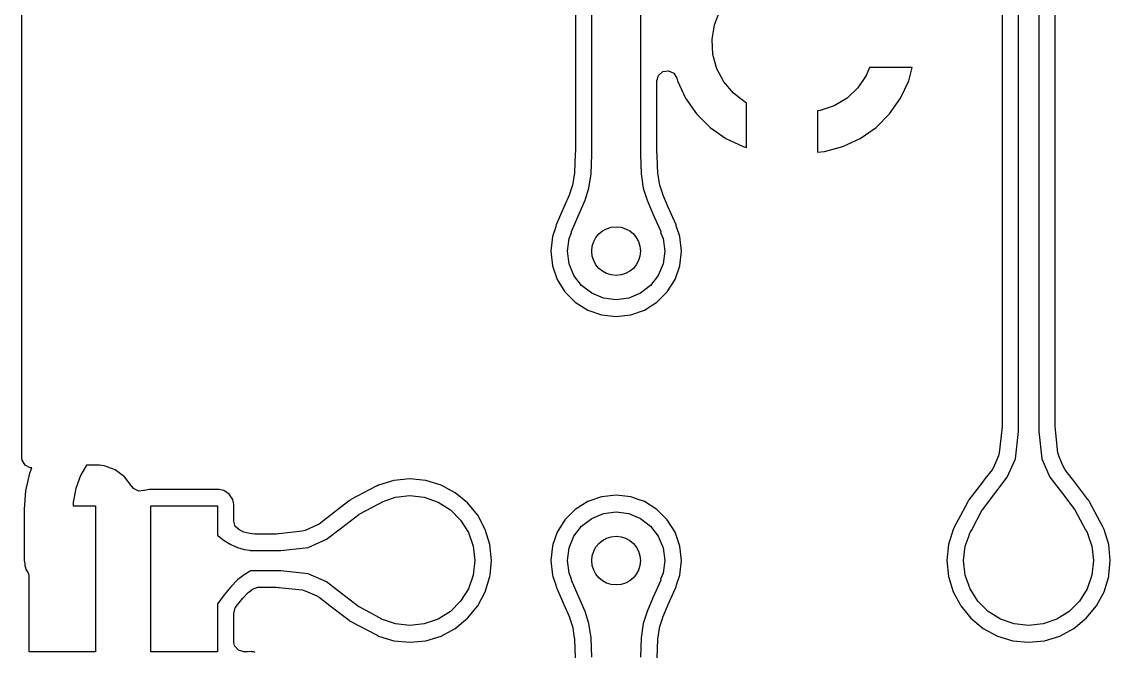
# Model space of a CAD drawing. Extents: x 3.95 to 6.43, y -4.85 to -2.37.
# Drawn here: x 3.949 to 4.477, y -3.957 to -3.651 of the extents above; entities that cross this region are included whole.
import ezdxf

# ---------------------------------------------------------------- set-up
doc = ezdxf.new("R2010")
doc.units = 0
doc.header["$MEASUREMENT"] = 0
doc.layers.add('BLACK', color=7, linetype='CONTINUOUS')

msp = doc.modelspace()

# ---------------------------------------------------------------- linework, layer by layer
at = {"layer": 'BLACK', "linetype": 'CONTINUOUS'}
for p, q in [((3.94884, -3.86237), (3.94884, -3.35163)), ((4.42419, -3.48731), (4.42419, -3.84737)), ((4.43209, -3.84954), (4.43209, -3.4872)), ((4.44193, -3.4872), (4.44193, -3.84953)), ((4.2173, -3.53733), (4.2173, -3.71369)), ((4.2252, -3.71537), (4.2252, -3.5372)), ((4.24882, -3.5372), (4.24882, -3.71537)), ((4.44982, -3.67014), (4.44982, -3.5622)), ((4.28468, -3.65246), (4.28736, -3.64574)), ((4.28351, -3.65961), (4.28468, -3.65246)), ((4.28391, -3.66683), (4.28351, -3.65961)), ((4.28584, -3.6738), (4.28391, -3.66683)), ((4.44982, -3.84738), (4.44982, -3.67014)), ((4.25671, -3.67972), (4.2575, -3.67704)), ((4.2575, -3.67704), (4.25961, -3.67521)), ((4.25961, -3.67521), (4.26238, -3.67481)), ((4.26238, -3.67481), (4.26492, -3.67597)), ((4.26492, -3.67597), (4.26643, -3.67832)), ((4.26643, -3.67832), (4.26646, -3.67844)), ((4.28923, -3.6802), (4.28584, -3.6738)), ((4.35831, -3.67709), (4.35425, -3.68308)), ((4.35985, -3.67323), (4.35831, -3.67709)), ((4.3806, -3.67323), (4.35985, -3.67323)), ((4.37888, -3.67966), (4.3806, -3.67323)), ((4.25671, -3.71367), (4.25671, -3.67972)), ((4.26646, -3.67844), (4.26679, -3.67966)), ((4.26679, -3.67966), (4.26679, -3.67967)), ((4.26679, -3.67967), (4.27072, -3.68809)), ((4.29392, -3.68571), (4.28923, -3.6802)), ((4.35425, -3.68308), (4.34899, -3.68806)), ((4.37494, -3.68809), (4.37888, -3.67967)), ((4.37888, -3.67967), (4.37888, -3.67966)), ((4.27072, -3.68809), (4.27606, -3.69571)), ((4.29968, -3.69009), (4.29392, -3.68571)), ((4.34899, -3.68806), (4.34279, -3.69179)), ((4.36961, -3.69571), (4.37494, -3.68809)), ((4.37494, -3.68809), (4.37494, -3.68809)), ((4.3002, -3.69033), (4.29968, -3.69009)), ((4.3002, -3.71196), (4.3002, -3.69033)), ((4.33593, -3.6941), (4.33465, -3.69424)), ((4.33465, -3.69424), (4.33465, -3.71425)), ((4.34279, -3.69179), (4.33593, -3.6941)), ((4.27606, -3.69571), (4.27606, -3.69571)), ((4.27606, -3.69571), (4.28263, -3.70229)), ((4.36303, -3.70229), (4.36961, -3.69571)), ((4.36961, -3.69571), (4.36961, -3.69571)), ((4.28263, -3.70229), (4.28263, -3.70229)), ((4.28263, -3.70229), (4.29025, -3.70762)), ((4.35542, -3.70762), (4.36303, -3.70229)), ((4.29025, -3.70762), (4.29868, -3.71155)), ((4.34699, -3.71155), (4.35542, -3.70762)), ((4.2171, -3.71515), (4.21681, -3.72389)), ((4.21717, -3.71481), (4.2171, -3.71515)), ((4.2171, -3.71515), (4.2171, -3.71515)), ((4.2173, -3.71369), (4.21717, -3.71481)), ((4.25683, -3.71476), (4.25671, -3.71367)), ((4.25692, -3.71515), (4.25683, -3.71476)), ((4.25712, -3.72126), (4.25692, -3.71515)), ((4.29868, -3.71155), (4.29868, -3.71155)), ((4.29868, -3.71155), (4.3002, -3.71196)), ((4.33465, -3.71425), (4.338, -3.71396)), ((4.338, -3.71396), (4.34699, -3.71155)), ((4.34699, -3.71155), (4.34699, -3.71155)), ((4.22488, -3.72477), (4.22518, -3.71541)), ((4.22518, -3.71541), (4.2252, -3.71537)), ((4.24882, -3.71537), (4.24883, -3.71541)), ((4.24883, -3.71541), (4.24913, -3.72477)), ((4.21679, -3.72418), (4.216, -3.72944)), ((4.21681, -3.72389), (4.21679, -3.72418)), ((4.22385, -3.73169), (4.22488, -3.72477)), ((4.24913, -3.72477), (4.24913, -3.72477)), ((4.24913, -3.72477), (4.25017, -3.73168)), ((4.2572, -3.72389), (4.25712, -3.72126)), ((4.25723, -3.72418), (4.2572, -3.72389)), ((4.25801, -3.72944), (4.25723, -3.72418)), ((4.21582, -3.73022), (4.21443, -3.73455)), ((4.216, -3.72944), (4.21582, -3.73022)), ((4.2582, -3.73022), (4.25801, -3.72944)), ((4.25959, -3.73455), (4.2582, -3.73022)), ((4.21434, -3.73478), (4.21171, -3.74086)), ((4.21443, -3.73455), (4.21434, -3.73478)), ((4.22197, -3.73752), (4.22385, -3.73169)), ((4.25017, -3.73168), (4.25017, -3.73169)), ((4.25017, -3.73169), (4.25204, -3.73752)), ((4.25967, -3.73478), (4.25959, -3.73455)), ((4.25959, -3.73455), (4.25959, -3.73455)), ((4.26102, -3.73789), (4.25967, -3.73478)), ((4.21171, -3.74086), (4.20795, -3.74952)), ((4.21913, -3.74408), (4.22197, -3.73752)), ((4.25204, -3.73752), (4.25204, -3.73752)), ((4.25204, -3.73752), (4.25489, -3.74408)), ((4.26231, -3.74086), (4.26102, -3.73789)), ((4.26607, -3.74951), (4.26231, -3.74086)), ((4.21537, -3.75274), (4.21913, -3.74408)), ((4.25489, -3.74408), (4.25865, -3.75274)), ((4.20773, -3.75046), (4.20609, -3.75515)), ((4.20782, -3.75014), (4.20773, -3.75046)), ((4.20795, -3.74952), (4.20782, -3.75014)), ((4.2662, -3.75012), (4.26607, -3.74951)), ((4.26621, -3.75019), (4.2662, -3.75012)), ((4.2663, -3.75049), (4.26621, -3.75019)), ((4.26793, -3.75515), (4.2663, -3.75049)), ((4.20609, -3.75515), (4.20529, -3.7622)), ((4.21339, -3.7622), (4.21419, -3.75609)), ((4.21419, -3.75609), (4.21541, -3.75314)), ((4.21537, -3.75309), (4.21537, -3.75274)), ((4.21537, -3.75274), (4.21537, -3.75274)), ((4.21541, -3.75314), (4.21537, -3.75309)), ((4.25865, -3.75309), (4.2586, -3.75314)), ((4.2586, -3.75314), (4.25983, -3.75609)), ((4.25865, -3.75274), (4.25865, -3.75309)), ((4.25983, -3.75609), (4.26063, -3.7622)), ((4.26872, -3.7622), (4.26793, -3.75515)), ((4.20529, -3.7622), (4.20529, -3.7622)), ((4.20529, -3.7622), (4.20609, -3.76926)), ((4.21419, -3.76832), (4.21339, -3.7622)), ((4.26063, -3.7622), (4.25983, -3.76832)), ((4.26793, -3.76926), (4.26872, -3.7622)), ((4.20609, -3.76926), (4.20609, -3.76926)), ((4.20609, -3.76926), (4.20843, -3.77597)), ((4.21655, -3.77402), (4.21419, -3.76832)), ((4.25983, -3.76832), (4.25747, -3.77402)), ((4.26558, -3.77597), (4.26793, -3.76926)), ((4.20843, -3.77597), (4.20843, -3.77597)), ((4.20843, -3.77597), (4.21221, -3.78198)), ((4.2203, -3.77891), (4.21655, -3.77402)), ((4.25747, -3.77402), (4.25371, -3.77891)), ((4.2618, -3.78198), (4.26558, -3.77597)), ((4.21221, -3.78198), (4.21221, -3.78198)), ((4.21221, -3.78198), (4.21723, -3.787)), ((4.2252, -3.78266), (4.2203, -3.77891)), ((4.23089, -3.78502), (4.2252, -3.78266)), ((4.24882, -3.78266), (4.24312, -3.78502)), ((4.25371, -3.77891), (4.24882, -3.78266)), ((4.25678, -3.787), (4.2618, -3.78198)), ((4.21723, -3.787), (4.21723, -3.787)), ((4.21723, -3.787), (4.22325, -3.79078)), ((4.23701, -3.78583), (4.23089, -3.78502)), ((4.24312, -3.78502), (4.23701, -3.78583)), ((4.25077, -3.79078), (4.25678, -3.787)), ((4.22325, -3.79078), (4.22325, -3.79078)), ((4.22325, -3.79078), (4.22325, -3.79078)), ((4.22325, -3.79078), (4.22995, -3.79312)), ((4.22995, -3.79312), (4.23701, -3.79392)), ((4.23701, -3.79392), (4.24407, -3.79312)), ((4.24407, -3.79312), (4.25077, -3.79078)), ((4.424, -3.84875), (4.42278, -3.85998)), ((4.42405, -3.84851), (4.424, -3.84875)), ((4.42419, -3.84737), (4.42402, -3.84851)), ((4.42402, -3.84851), (4.42405, -3.84851)), ((4.43061, -3.86284), (4.43204, -3.84962)), ((4.43204, -3.84962), (4.43209, -3.84954)), ((4.44193, -3.84953), (4.44197, -3.84962)), ((4.44197, -3.84962), (4.44341, -3.86284)), ((4.44999, -3.84854), (4.44982, -3.84738)), ((4.45001, -3.84871), (4.44998, -3.84854)), ((4.44998, -3.84854), (4.44999, -3.84854)), ((4.45001, -3.84873), (4.45001, -3.84871)), ((4.45002, -3.84875), (4.45001, -3.84873)), ((4.45124, -3.85998), (4.45002, -3.84875)), ((3.94899, -3.8636), (3.94884, -3.86237)), ((4.42239, -3.86143), (4.41991, -3.86711)), ((4.42278, -3.85998), (4.42239, -3.86143)), ((4.42668, -3.87182), (4.43061, -3.86284)), ((4.44341, -3.86284), (4.44341, -3.86284)), ((4.44341, -3.86284), (4.44733, -3.87182)), ((4.45151, -3.86102), (4.45124, -3.85998)), ((4.45162, -3.86143), (4.45151, -3.86102)), ((4.45319, -3.86501), (4.45162, -3.86143)), ((3.95042, -3.866), (3.94899, -3.8636)), ((3.95292, -3.86725), (3.95042, -3.866)), ((3.9527, -3.86979), (3.95368, -3.86717)), ((3.95368, -3.86717), (3.95292, -3.86725)), ((3.98019, -3.86594), (3.97726, -3.871)), ((3.98653, -3.86594), (3.98019, -3.86594)), ((3.98887, -3.8662), (3.98653, -3.86594)), ((3.99418, -3.86818), (3.98887, -3.8662)), ((3.99871, -3.87157), (3.99418, -3.86818)), ((4.4193, -3.86815), (4.41585, -3.87262)), ((4.41991, -3.86711), (4.4193, -3.86815)), ((4.4541, -3.86711), (4.45319, -3.86501)), ((4.45472, -3.86815), (4.4541, -3.86711)), ((4.45935, -3.87415), (4.45472, -3.86815)), ((3.95083, -3.87841), (3.9527, -3.86979)), ((3.97726, -3.871), (3.97498, -3.87728)), ((4.00231, -3.87638), (3.99871, -3.87157)), ((4.12929, -3.87338), (4.12186, -3.87564)), ((4.13701, -3.87262), (4.12929, -3.87338)), ((4.12929, -3.87338), (4.12929, -3.87338)), ((4.14473, -3.87338), (4.13701, -3.87262)), ((4.13701, -3.87262), (4.13701, -3.87262)), ((4.15215, -3.87564), (4.14473, -3.87338)), ((4.41585, -3.87262), (4.41467, -3.87415)), ((4.42108, -3.87909), (4.42668, -3.87182)), ((4.44733, -3.87182), (4.45294, -3.87909)), ((3.9502, -3.8872), (3.95083, -3.87841)), ((3.97498, -3.87728), (3.97382, -3.88386)), ((4.00233, -3.87637), (4.00231, -3.87638)), ((4.00302, -3.87726), (4.00233, -3.87637)), ((4.00552, -3.87851), (4.00302, -3.87726)), ((4.00785, -3.87826), (4.00552, -3.87851)), ((4.00786, -3.87829), (4.00785, -3.87826)), ((4.00821, -3.87822), (4.00786, -3.87829)), ((4.0083, -3.87821), (4.00821, -3.87822)), ((4.00834, -3.87819), (4.0083, -3.87821)), ((4.01064, -3.87774), (4.00834, -3.87819)), ((4.04448, -3.87774), (4.01064, -3.87774)), ((4.01064, -3.87774), (4.01064, -3.87774)), ((4.04678, -3.87819), (4.04448, -3.87774)), ((4.04448, -3.87774), (4.04448, -3.87774)), ((4.04939, -3.87994), (4.04678, -3.87819)), ((4.04678, -3.87819), (4.04678, -3.87819)), ((4.12073, -3.87619), (4.10846, -3.88267)), ((4.12104, -3.87606), (4.12073, -3.87619)), ((4.12127, -3.87595), (4.12104, -3.87606)), ((4.12186, -3.87564), (4.12127, -3.87595)), ((4.159, -3.87929), (4.15215, -3.87564)), ((4.41467, -3.87415), (4.40807, -3.88273)), ((4.4658, -3.88255), (4.45935, -3.87415)), ((3.97382, -3.88386), (3.97382, -3.88563)), ((4.05114, -3.88255), (4.04939, -3.87994)), ((4.05147, -3.88422), (4.05114, -3.88255)), ((4.05159, -3.88485), (4.05147, -3.88422)), ((4.10753, -3.88327), (4.10189, -3.88761)), ((4.10764, -3.8832), (4.10753, -3.88327)), ((4.10781, -3.88307), (4.10764, -3.8832)), ((4.10817, -3.88285), (4.10781, -3.88307)), ((4.10846, -3.88267), (4.10817, -3.88285)), ((4.12203, -3.88465), (4.12334, -3.88383)), ((4.12334, -3.88383), (4.12407, -3.88357)), ((4.12407, -3.88357), (4.12451, -3.88334)), ((4.12451, -3.88334), (4.12481, -3.88331)), ((4.12481, -3.88331), (4.13, -3.8815)), ((4.13, -3.8815), (4.13701, -3.88071)), ((4.13701, -3.88071), (4.14402, -3.8815)), ((4.14402, -3.8815), (4.15067, -3.88383)), ((4.15067, -3.88383), (4.15665, -3.88758)), ((4.165, -3.88422), (4.159, -3.87929)), ((4.16992, -3.89022), (4.165, -3.88422)), ((4.22325, -3.88363), (4.21723, -3.88741)), ((4.22995, -3.88128), (4.22325, -3.88363)), ((4.22325, -3.88363), (4.22325, -3.88363)), ((4.23701, -3.88049), (4.22995, -3.88128)), ((4.22995, -3.88128), (4.22995, -3.88128)), ((4.22995, -3.88128), (4.22995, -3.88128)), ((4.24407, -3.88128), (4.23701, -3.88049)), ((4.2482, -3.88273), (4.24407, -3.88128)), ((4.25077, -3.88363), (4.2482, -3.88273)), ((4.25678, -3.88741), (4.25077, -3.88363)), ((4.25077, -3.88363), (4.25077, -3.88363)), ((4.40748, -3.88366), (4.40284, -3.89243)), ((4.40765, -3.88336), (4.40748, -3.88366)), ((4.40771, -3.88327), (4.40765, -3.88336)), ((4.40788, -3.88301), (4.40771, -3.88327)), ((4.40807, -3.88273), (4.40788, -3.88301)), ((4.40807, -3.88273), (4.40807, -3.88273)), ((4.41459, -3.88753), (4.42108, -3.87909)), ((4.45294, -3.87909), (4.45943, -3.88753)), ((4.46594, -3.88273), (4.4658, -3.88255)), ((4.46614, -3.88301), (4.46594, -3.88273)), ((4.46637, -3.88336), (4.46614, -3.88301)), ((4.46654, -3.88366), (4.46637, -3.88336)), ((4.47302, -3.89592), (4.46654, -3.88366)), ((3.9502, -3.9122), (3.9502, -3.8872)), ((3.97382, -3.88563), (3.98465, -3.88563)), ((3.98465, -3.88563), (3.98465, -3.9565)), ((4.01142, -3.9565), (4.01142, -3.88563)), ((4.01142, -3.88563), (4.0437, -3.88563)), ((4.0437, -3.88563), (4.0437, -3.9001)), ((4.05159, -3.89302), (4.05159, -3.88485)), ((4.05159, -3.88485), (4.05159, -3.88485)), ((4.10189, -3.88761), (4.09896, -3.88987)), ((4.1124, -3.88975), (4.12203, -3.88465)), ((4.15665, -3.88758), (4.16163, -3.89257)), ((4.21723, -3.88741), (4.21221, -3.89243)), ((4.21723, -3.88741), (4.21723, -3.88741)), ((4.2252, -3.89175), (4.23089, -3.88939)), ((4.23089, -3.88939), (4.23701, -3.88858)), ((4.23701, -3.88858), (4.24312, -3.88939)), ((4.24312, -3.88939), (4.24882, -3.89175)), ((4.2618, -3.89243), (4.25678, -3.88741)), ((4.25678, -3.88741), (4.25678, -3.88741)), ((4.40946, -3.89723), (4.41455, -3.88759)), ((4.41455, -3.88759), (4.41459, -3.88753)), ((4.45943, -3.88753), (4.45947, -3.88759)), ((4.45947, -3.88759), (4.46456, -3.89723)), ((4.05238, -3.8957), (4.05159, -3.89302)), ((4.09296, -3.89449), (4.09191, -3.89511)), ((4.09896, -3.88987), (4.09296, -3.89449)), ((4.10389, -3.89628), (4.11233, -3.88979)), ((4.11233, -3.88979), (4.1124, -3.88975)), ((4.16163, -3.89257), (4.16538, -3.89854)), ((4.17358, -3.89706), (4.16992, -3.89022)), ((4.21221, -3.89243), (4.20843, -3.89844)), ((4.21221, -3.89243), (4.21221, -3.89243)), ((4.2203, -3.8955), (4.2252, -3.89175)), ((4.24882, -3.89175), (4.25371, -3.8955)), ((4.26558, -3.89844), (4.2618, -3.89243)), ((4.2618, -3.89243), (4.2618, -3.89243)), ((4.40284, -3.89243), (4.40095, -3.89601)), ((4.05449, -3.89753), (4.05238, -3.8957)), ((4.0559, -3.89818), (4.05449, -3.89753)), ((4.05657, -3.89843), (4.0559, -3.89818)), ((4.0579, -3.89882), (4.05657, -3.89843)), ((4.05866, -3.89898), (4.0579, -3.89882)), ((4.06047, -3.89921), (4.05866, -3.89898)), ((4.0607, -3.89926), (4.06047, -3.89921)), ((4.06072, -3.89921), (4.0607, -3.89926)), ((4.06182, -3.89939), (4.06072, -3.89921)), ((4.07218, -3.89939), (4.06182, -3.89939)), ((4.07335, -3.89923), (4.07218, -3.89939)), ((4.07351, -3.8992), (4.07335, -3.89924)), ((4.07335, -3.89924), (4.07335, -3.89923)), ((4.07354, -3.8992), (4.07351, -3.8992)), ((4.07355, -3.8992), (4.07354, -3.8992)), ((4.08478, -3.89798), (4.07355, -3.8992)), ((4.08623, -3.89759), (4.08478, -3.89798)), ((4.09191, -3.89511), (4.08623, -3.89759)), ((4.09662, -3.90188), (4.10389, -3.89628)), ((4.16538, -3.89854), (4.16771, -3.9052)), ((4.17583, -3.90448), (4.17358, -3.89706)), ((4.20843, -3.89844), (4.20632, -3.90448)), ((4.20843, -3.89844), (4.20843, -3.89844)), ((4.21655, -3.90039), (4.2203, -3.8955)), ((4.25371, -3.8955), (4.25747, -3.90039)), ((4.26793, -3.90515), (4.26558, -3.89844)), ((4.26558, -3.89844), (4.26558, -3.89844)), ((4.26558, -3.89844), (4.26558, -3.89844)), ((4.40044, -3.89706), (4.39819, -3.90448)), ((4.40055, -3.89686), (4.40044, -3.89706)), ((4.40044, -3.89706), (4.40044, -3.89706)), ((4.40068, -3.89654), (4.40055, -3.89686)), ((4.40069, -3.89655), (4.40068, -3.89654)), ((4.40086, -3.89618), (4.40069, -3.89655)), ((4.40095, -3.89601), (4.40086, -3.89618)), ((4.4063, -3.9052), (4.40813, -3.89998)), ((4.40813, -3.89974), (4.40815, -3.89971)), ((4.40813, -3.89998), (4.40813, -3.89974)), ((4.40815, -3.89971), (4.40837, -3.89927)), ((4.40837, -3.89927), (4.40863, -3.89854)), ((4.40863, -3.89854), (4.40946, -3.89723)), ((4.46456, -3.89723), (4.46538, -3.89854)), ((4.46538, -3.89854), (4.46564, -3.89927)), ((4.46564, -3.89927), (4.46587, -3.8997)), ((4.46587, -3.8997), (4.4659, -3.90001)), ((4.4659, -3.90001), (4.46771, -3.9052)), ((4.47315, -3.89623), (4.47302, -3.89592)), ((4.47326, -3.89646), (4.47315, -3.89623)), ((4.47358, -3.89706), (4.47326, -3.89646)), ((4.47583, -3.90448), (4.47358, -3.89706)), ((4.0437, -3.9001), (4.04372, -3.90009)), ((4.04372, -3.90009), (4.04406, -3.90018)), ((4.04406, -3.90018), (4.04407, -3.90018)), ((4.04407, -3.90018), (4.04693, -3.90243)), ((4.04693, -3.90243), (4.04693, -3.90243)), ((4.04693, -3.90243), (4.04693, -3.90244)), ((4.04693, -3.90244), (4.05016, -3.90445)), ((4.05016, -3.90445), (4.05339, -3.90592)), ((4.08764, -3.9058), (4.09662, -3.90188)), ((4.16771, -3.9052), (4.1685, -3.9122)), ((4.17659, -3.9122), (4.17583, -3.90448)), ((4.17583, -3.90448), (4.17583, -3.90448)), ((4.17583, -3.90448), (4.17583, -3.90448)), ((4.17583, -3.90448), (4.17583, -3.90448)), ((4.20609, -3.90515), (4.20529, -3.9122)), ((4.20632, -3.90448), (4.20609, -3.90515)), ((4.21419, -3.90609), (4.21655, -3.90039)), ((4.25747, -3.90039), (4.25983, -3.90609)), ((4.26872, -3.9122), (4.26793, -3.90515)), ((4.39819, -3.90448), (4.39743, -3.9122)), ((4.39819, -3.90448), (4.39819, -3.90448)), ((4.40551, -3.9122), (4.4063, -3.9052)), ((4.46771, -3.9052), (4.4685, -3.9122)), ((4.47659, -3.9122), (4.47583, -3.90448)), ((4.47583, -3.90448), (4.47583, -3.90448)), ((4.47583, -3.90448), (4.47583, -3.90448)), ((4.47583, -3.90448), (4.47583, -3.90448)), ((4.05339, -3.90592), (4.05339, -3.90592)), ((4.05339, -3.90592), (4.05339, -3.90592)), ((4.05339, -3.90592), (4.05661, -3.90687)), ((4.05661, -3.90687), (4.05944, -3.90723)), ((4.05944, -3.90723), (4.05953, -3.90728)), ((4.05953, -3.90728), (4.07433, -3.90728)), ((4.07433, -3.90728), (4.07443, -3.90724)), ((4.07443, -3.90724), (4.08764, -3.9058)), ((4.21339, -3.9122), (4.21419, -3.90609)), ((4.25983, -3.90609), (4.26063, -3.9122)), ((3.95045, -3.91355), (3.9502, -3.9122)), ((3.95051, -3.91491), (3.95045, -3.91355)), ((3.95084, -3.91566), (3.95051, -3.91491)), ((3.95099, -3.91647), (3.95084, -3.91566)), ((4.1685, -3.9122), (4.16771, -3.91921)), ((4.17589, -3.91926), (4.17659, -3.9122)), ((4.17659, -3.9122), (4.17659, -3.9122)), ((4.20529, -3.9122), (4.20609, -3.91926)), ((4.21419, -3.91832), (4.21339, -3.9122)), ((4.26063, -3.9122), (4.25983, -3.91832)), ((4.26793, -3.91926), (4.26872, -3.9122)), ((4.39743, -3.9122), (4.39743, -3.9122)), ((4.39743, -3.9122), (4.39819, -3.91993)), ((4.4063, -3.91921), (4.40551, -3.9122)), ((4.4685, -3.9122), (4.46771, -3.91921)), ((4.47589, -3.91926), (4.47659, -3.9122)), ((4.47659, -3.9122), (4.47659, -3.9122)), ((3.95171, -3.91763), (3.95099, -3.91647)), ((3.95226, -3.91888), (3.95171, -3.91763)), ((3.95236, -3.919), (3.95226, -3.91888)), ((3.95236, -3.9565), (3.95236, -3.919)), ((4.05661, -3.91903), (4.05339, -3.9216)), ((4.05962, -3.91726), (4.05661, -3.91903)), ((4.05661, -3.91903), (4.05661, -3.91903)), ((4.05971, -3.91719), (4.05962, -3.91726)), ((4.05973, -3.91713), (4.05971, -3.91719)), ((4.07435, -3.91713), (4.05973, -3.91713)), ((4.07443, -3.91717), (4.07435, -3.91713)), ((4.08764, -3.9186), (4.07443, -3.91717)), ((4.09662, -3.92253), (4.08764, -3.9186)), ((4.16771, -3.91921), (4.16538, -3.92587)), ((4.17358, -3.92735), (4.17583, -3.91993)), ((4.17583, -3.91993), (4.17589, -3.91926)), ((4.20609, -3.91926), (4.20632, -3.91993)), ((4.20632, -3.91993), (4.20772, -3.92392)), ((4.21541, -3.92127), (4.21419, -3.91832)), ((4.25983, -3.91832), (4.2586, -3.92127)), ((4.26629, -3.92395), (4.26793, -3.91926)), ((4.39819, -3.91993), (4.39819, -3.91993)), ((4.39819, -3.91993), (4.40044, -3.92735)), ((4.40863, -3.92587), (4.4063, -3.91921)), ((4.46771, -3.91921), (4.46538, -3.92587)), ((4.47358, -3.92735), (4.47583, -3.91993)), ((4.47583, -3.91993), (4.47589, -3.91926)), ((4.05016, -3.92485), (4.04693, -3.92877)), ((4.05339, -3.9216), (4.05016, -3.92485)), ((4.05016, -3.92485), (4.05016, -3.92485)), ((4.05339, -3.9216), (4.05339, -3.9216)), ((4.05891, -3.92755), (4.06072, -3.9261)), ((4.06072, -3.9261), (4.06331, -3.92505)), ((4.06331, -3.92505), (4.06381, -3.92502)), ((4.06381, -3.92502), (4.07217, -3.92502)), ((4.07217, -3.92502), (4.07331, -3.92519)), ((4.07331, -3.92519), (4.07331, -3.92516)), ((4.07331, -3.92516), (4.07355, -3.92521)), ((4.07355, -3.92521), (4.07355, -3.92521)), ((4.07355, -3.92521), (4.08478, -3.92643)), ((4.08478, -3.92643), (4.08623, -3.92682)), ((4.10389, -3.92813), (4.09662, -3.92253)), ((4.09662, -3.92253), (4.09662, -3.92253)), ((4.16538, -3.92587), (4.16163, -3.93184)), ((4.20772, -3.92392), (4.2078, -3.92422)), ((4.2078, -3.92422), (4.20795, -3.92489)), ((4.20795, -3.92489), (4.20795, -3.9249)), ((4.20795, -3.9249), (4.20809, -3.92521)), ((4.20809, -3.92521), (4.21171, -3.93355)), ((4.21536, -3.92132), (4.21541, -3.92127)), ((4.21537, -3.92167), (4.21536, -3.92132)), ((4.21913, -3.93033), (4.21537, -3.92167)), ((4.25865, -3.92167), (4.25489, -3.93033)), ((4.2586, -3.92127), (4.25865, -3.92131)), ((4.25865, -3.92131), (4.25865, -3.92167)), ((4.25865, -3.92167), (4.25865, -3.92167)), ((4.265, -3.92735), (4.26607, -3.92489)), ((4.26607, -3.92489), (4.2662, -3.92427)), ((4.2662, -3.92427), (4.26629, -3.92395)), ((4.41238, -3.93184), (4.40863, -3.92587)), ((4.46538, -3.92587), (4.46163, -3.93184)), ((4.04693, -3.92877), (4.04398, -3.93297)), ((4.04693, -3.92877), (4.04693, -3.92877)), ((4.05343, -3.9336), (4.05609, -3.93037)), ((4.05609, -3.93037), (4.05624, -3.9302)), ((4.05624, -3.9302), (4.05869, -3.92774)), ((4.05869, -3.92774), (4.05891, -3.92755)), ((4.08623, -3.92682), (4.09191, -3.9293)), ((4.09191, -3.9293), (4.09296, -3.92992)), ((4.09296, -3.92992), (4.09896, -3.93454)), ((4.11233, -3.93462), (4.10389, -3.92813)), ((4.16992, -3.93419), (4.17358, -3.92735)), ((4.22197, -3.93689), (4.21913, -3.93033)), ((4.25489, -3.93033), (4.25204, -3.93689)), ((4.26231, -3.93355), (4.265, -3.92735)), ((4.40044, -3.92735), (4.40375, -3.93355)), ((4.46992, -3.93419), (4.47358, -3.92735)), ((4.04398, -3.93297), (4.0437, -3.93315)), ((4.0437, -3.93315), (4.0437, -3.9565)), ((4.05159, -3.93777), (4.05238, -3.93509)), ((4.05238, -3.93509), (4.0525, -3.93492)), ((4.0525, -3.93492), (4.05332, -3.93375)), ((4.05332, -3.93375), (4.05343, -3.9336)), ((4.09896, -3.93454), (4.1063, -3.94019)), ((4.1124, -3.93466), (4.11233, -3.93462)), ((4.11789, -3.93757), (4.1124, -3.93466)), ((4.15665, -3.93683), (4.15067, -3.94058)), ((4.16163, -3.93184), (4.15665, -3.93683)), ((4.165, -3.94019), (4.16992, -3.93419)), ((4.21171, -3.93355), (4.21434, -3.93963)), ((4.22385, -3.94272), (4.22197, -3.93689)), ((4.25204, -3.93689), (4.25017, -3.94272)), ((4.25204, -3.93689), (4.25204, -3.93689)), ((4.25967, -3.93963), (4.26231, -3.93355)), ((4.40375, -3.93355), (4.4041, -3.93419)), ((4.4041, -3.93419), (4.40902, -3.94019)), ((4.41737, -3.93683), (4.41238, -3.93184)), ((4.42334, -3.94058), (4.41737, -3.93683)), ((4.45665, -3.93683), (4.45067, -3.94058)), ((4.46163, -3.93184), (4.45665, -3.93683)), ((4.465, -3.94019), (4.46992, -3.93419)), ((4.05159, -3.95152), (4.05159, -3.93777)), ((4.1063, -3.94019), (4.10753, -3.94114)), ((4.10753, -3.94114), (4.10781, -3.94134)), ((4.10781, -3.94134), (4.10811, -3.94153)), ((4.10811, -3.94153), (4.10817, -3.94156)), ((4.10817, -3.94156), (4.10846, -3.94174)), ((4.10846, -3.94174), (4.11242, -3.94383)), ((4.12203, -3.93976), (4.11789, -3.93757)), ((4.12334, -3.94058), (4.12203, -3.93976)), ((4.12407, -3.94084), (4.12334, -3.94058)), ((4.12451, -3.94107), (4.12407, -3.94084)), ((4.12455, -3.94109), (4.12451, -3.94107)), ((4.12478, -3.94109), (4.12455, -3.94109)), ((4.13, -3.94291), (4.12478, -3.94109)), ((4.15067, -3.94058), (4.14402, -3.94291)), ((4.159, -3.94511), (4.165, -3.94019)), ((4.21434, -3.93963), (4.21443, -3.93986)), ((4.21443, -3.93986), (4.21582, -3.94419)), ((4.2582, -3.94419), (4.25959, -3.93986)), ((4.25959, -3.93986), (4.25967, -3.93963)), ((4.40902, -3.94019), (4.41502, -3.94511)), ((4.43, -3.94291), (4.42334, -3.94058)), ((4.45067, -3.94058), (4.44402, -3.94291)), ((4.459, -3.94511), (4.465, -3.94019)), ((4.11242, -3.94383), (4.12081, -3.94826)), ((4.13701, -3.9437), (4.13, -3.94291)), ((4.14402, -3.94291), (4.13701, -3.9437)), ((4.15215, -3.94877), (4.159, -3.94511)), ((4.21582, -3.94419), (4.216, -3.94497)), ((4.216, -3.94497), (4.21653, -3.94852)), ((4.22488, -3.94964), (4.22385, -3.94272)), ((4.25017, -3.94272), (4.24913, -3.94964)), ((4.25017, -3.94272), (4.25017, -3.94272)), ((4.25723, -3.95023), (4.25801, -3.94497)), ((4.25801, -3.94497), (4.2582, -3.94419)), ((4.41502, -3.94511), (4.42186, -3.94877)), ((4.43701, -3.9437), (4.43, -3.94291)), ((4.44402, -3.94291), (4.43701, -3.9437)), ((4.45215, -3.94877), (4.459, -3.94511)), ((4.05204, -3.95358), (4.05159, -3.95152)), ((4.12081, -3.94826), (4.12098, -3.94835)), ((4.12098, -3.94835), (4.1211, -3.94841)), ((4.1211, -3.94841), (4.1211, -3.94841)), ((4.1211, -3.94841), (4.12135, -3.94852)), ((4.12135, -3.94852), (4.12135, -3.94853)), ((4.12135, -3.94853), (4.12166, -3.94866)), ((4.12166, -3.94866), (4.12186, -3.94877)), ((4.12186, -3.94877), (4.12929, -3.95102)), ((4.12929, -3.95102), (4.12929, -3.95102)), ((4.12929, -3.95102), (4.12929, -3.95102)), ((4.12929, -3.95102), (4.13701, -3.95179)), ((4.13701, -3.95179), (4.14473, -3.95102)), ((4.13701, -3.95179), (4.13701, -3.95179)), ((4.13701, -3.95179), (4.13701, -3.95179)), ((4.14473, -3.95102), (4.15215, -3.94877)), ((4.14473, -3.95102), (4.14473, -3.95102)), ((4.14473, -3.95102), (4.14473, -3.95102)), ((4.14473, -3.95102), (4.14473, -3.95102)), ((4.21653, -3.94852), (4.21679, -3.95023)), ((4.21679, -3.95023), (4.21681, -3.95052)), ((4.21681, -3.95052), (4.2171, -3.95926)), ((4.22518, -3.959), (4.22488, -3.94964)), ((4.22488, -3.94964), (4.22488, -3.94964)), ((4.24913, -3.94964), (4.24883, -3.959)), ((4.24913, -3.94964), (4.24913, -3.94964)), ((4.25692, -3.95926), (4.2572, -3.95052)), ((4.2572, -3.95052), (4.25723, -3.95023)), ((4.42186, -3.94877), (4.42929, -3.95102)), ((4.42929, -3.95102), (4.42929, -3.95102)), ((4.42929, -3.95102), (4.42929, -3.95102)), ((4.42929, -3.95102), (4.43701, -3.95179)), ((4.43701, -3.95179), (4.44473, -3.95102)), ((4.43701, -3.95179), (4.43701, -3.95179)), ((4.43701, -3.95179), (4.43701, -3.95179)), ((4.44473, -3.95102), (4.45215, -3.94877)), ((4.44473, -3.95102), (4.44473, -3.95102)), ((4.44473, -3.95102), (4.44473, -3.95102)), ((4.44473, -3.95102), (4.44473, -3.95102)), ((3.98465, -3.9565), (3.95236, -3.9565)), ((4.0437, -3.9565), (4.01142, -3.9565)), ((4.05387, -3.95569), (4.05204, -3.95358)), ((4.05656, -3.95648), (4.05387, -3.95569)), ((4.05839, -3.95648), (4.05656, -3.95648)), ((4.05862, -3.95647), (4.05839, -3.95648)), ((4.06017, -3.95632), (4.05862, -3.95647)), ((4.06055, -3.95636), (4.06017, -3.95632)), ((4.06088, -3.9564), (4.06055, -3.95636)), ((4.06127, -3.95648), (4.06088, -3.9564)), ((4.06196, -3.95674), (4.06127, -3.95648)), ((4.06127, -3.95648), (4.06127, -3.95648)), ((4.06127, -3.95648), (4.06127, -3.95648))]:
    msp.add_line(p, q, dxfattribs=at)
at = {"layer": 'BLACK'}
for centre in [(4.23701, -3.7622), (4.23701, -3.9122)]:
    msp.add_circle(centre, 0.01181, dxfattribs=at)

doc.saveas('drawing.dxf')
